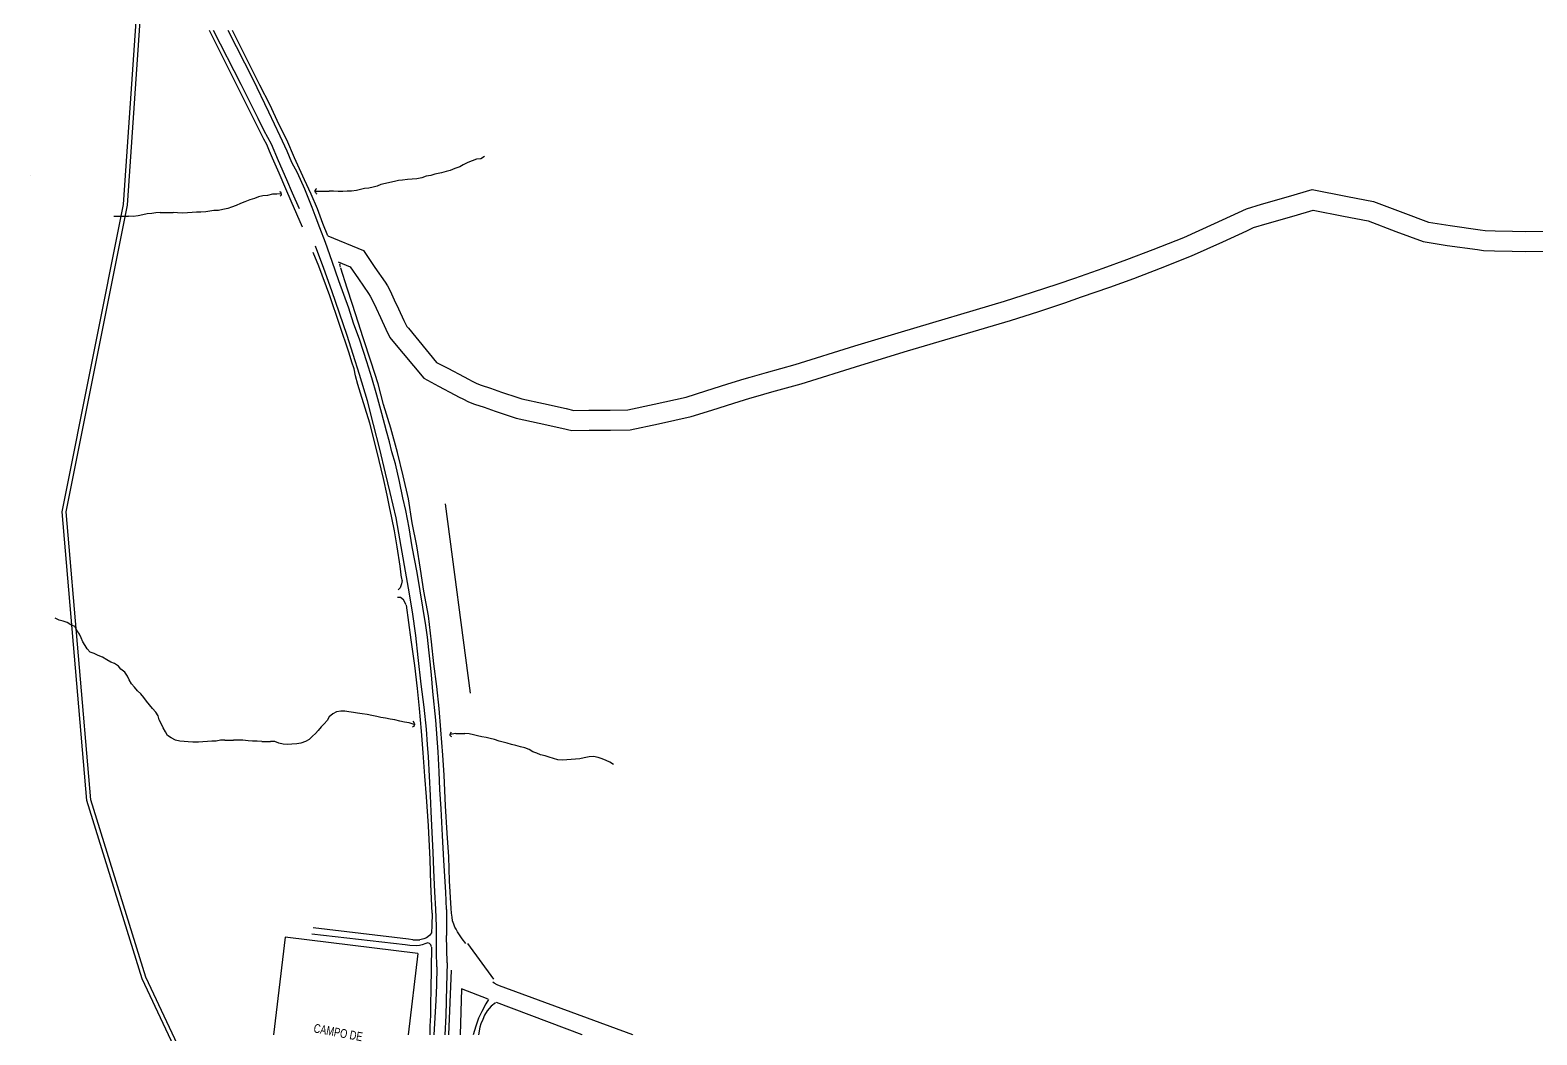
# Model space of a CAD drawing. Header units: millimetres. Extents: x 583 to 26013, y 350 to 21391.
# Drawn here: x 9091 to 9841, y 15384 to 15884 of the extents above; entities that cross this region are included whole.
import ezdxf
from ezdxf.enums import TextEntityAlignment as Align

# ---------------------------------------------------------------- set-up
doc = ezdxf.new("R2010")
doc.units = ezdxf.units.MM
for name, color, linetype in [('105-QUADRAS_ESTRADAS', 80, 'Continuous'), ('110-CERCA_DE_ARAME', 10, 'Continuous'), ('115-PONTES_E_VIADUTO', 210, 'Continuous'), ('145-', 130, 'Continuous'), ('RIOS', 140, 'Continuous')]:
    doc.layers.add(name, color=color, linetype=linetype)
doc.styles.add('EU', font='arial.ttf', dxfattribs={"height": 10})

msp = doc.modelspace()

# ---------------------------------------------------------------- linework, layer by layer
at = {"color": 0, "linetype": 'Continuous'}
for points in [[(9239.37718, 15781.66135), (9257.10109, 15774.33004), (9262.85742, 15765.90374), (9267.89054, 15758.53612), (9269.10407, 15756.75972), (9270.42052, 15754.19996), (9272.46728, 15749.79713), (9274.58846, 15745.23425), (9277.28126, 15739.44173), (9278.68116, 15736.56439), (9279.45603, 15735.62918), (9293.53885, 15718.63211), (9299.07884, 15715.71809), (9307.26336, 15711.41306), (9309.47928, 15710.24749), (9311.18172, 15709.35201), (9313.5499, 15708.10635), (9315.63601, 15707.33292), (9320.30992, 15705.75964), (9325.87396, 15703.88673), (9333.87157, 15701.19465), (9335.87449, 15700.52045), (9346.66364, 15698.1302), (9358.01417, 15695.61558), (9361.87041, 15694.76126), (9369.3443, 15694.83302), (9379.97213, 15694.93508), (9388.7332, 15695.0192), (9401.83046, 15697.86105), (9417.68149, 15701.30042), (9427.55579, 15704.44068), (9438.4385, 15707.90164), (9446.53719, 15710.47721), (9449.66782, 15711.36012), (9457.73565, 15713.58504), (9472.06711, 15717.53733), (9501.71458, 15726.81701), (9524.95558, 15733.93079), (9576.17212, 15749.07985), (9590.11945, 15753.54354), (9602.95303, 15757.75312), (9611.25518, 15760.63994), (9625.23924, 15765.50247), (9637.1139, 15769.83339), (9650.20458, 15774.87469), (9665.37532, 15780.82131), (9680.67439, 15787.80407), (9692.60281, 15793.2484), (9696.67442, 15795.10675), (9704.15297, 15797.30902), (9717.49244, 15801.23721), (9729.23882, 15804.69626), (9746.83127, 15801.26135), (9759.85096, 15798.71927), (9774.50743, 15793.22689), (9787.14205, 15788.49217), (9797.9368, 15786.71225), (9812.90088, 15784.68257), (9815.35291, 15784.34999), (9820.31448, 15784.18233), (9829.07493, 15783.97528), (9835.65068, 15783.81986), (9844.89985, 15783.91919)], [(9244.52744, 15768.70927), (9250.52493, 15766.22847), (9254.60023, 15760.26293), (9259.63335, 15752.8953), (9260.49582, 15751.63279), (9261.43649, 15749.80372), (9263.39924, 15745.58162), (9265.52041, 15741.01874), (9268.25043, 15735.14616), (9270.21448, 15731.1093), (9271.75571, 15729.24913), (9287.11412, 15710.71251), (9294.42358, 15706.86775), (9302.60811, 15702.56271), (9304.82403, 15701.39714), (9306.52646, 15700.50167), (9309.46711, 15698.9549), (9312.30198, 15697.90386), (9317.11971, 15696.28216), (9322.68374, 15694.40925), (9330.68136, 15691.71717), (9333.19026, 15690.87265), (9344.50066, 15688.36692), (9355.85119, 15685.8523), (9360.82343, 15684.75074), (9369.44032, 15684.83348), (9380.06815, 15684.93554), (9389.85306, 15685.0295), (9403.95092, 15688.08846), (9420.26278, 15691.62781), (9430.58646, 15694.91099), (9441.46917, 15698.37195), (9449.41047, 15700.89747), (9452.35427, 15701.72768), (9460.39418, 15703.9449), (9474.89076, 15707.94273), (9504.67158, 15717.26415), (9527.83725, 15724.35487), (9579.11471, 15739.52196), (9593.2019, 15744.03041), (9606.1538, 15748.27879), (9614.53949, 15751.19466), (9628.5948, 15756.08196), (9640.62428, 15760.46935), (9653.82623, 15765.5535), (9669.27902, 15771.61068), (9684.82653, 15778.70683), (9696.75495, 15784.15116), (9700.1805, 15785.71465), (9706.97781, 15787.71631), (9720.31729, 15791.64449), (9729.7202, 15794.41344), (9744.91496, 15791.44668), (9757.11954, 15789.06375), (9770.99832, 15783.8628), (9784.54944, 15778.78463), (9796.45102, 15776.82221), (9811.55682, 15774.77331), (9814.50987, 15774.37277), (9820.02747, 15774.18632), (9828.83865, 15773.97807), (9835.58622, 15773.81859), (9845.19971, 15773.92184)]]:
    msp.add_lwpolyline(points, dxfattribs=at)
at = {"layer": '105-QUADRAS_ESTRADAS', "color": 0, "linetype": 'Continuous'}
for p, q in [((9207.51551, 15829.70241), (9180.41551, 15883.90241)), ((9196.31551, 15857.00241), (9182.51551, 15883.90241)), ((9182.71551, 15883.80241), (9182.61551, 15883.90241)), ((9202.21551, 15859.50241), (9189.81551, 15883.80241)), ((9199.01551, 15869.60241), (9191.91551, 15883.80241)), ((9205.61551, 15856.60241), (9199.01551, 15869.60241)), ((9204.71551, 15840.10241), (9196.31551, 15857.00241)), ((9210.01551, 15843.10241), (9202.21551, 15859.50241)), ((9210.61551, 15846.70241), (9205.61551, 15856.60241)), ((9215.01551, 15837.20241), (9210.61551, 15846.70241)), ((9207.71551, 15833.90241), (9204.71551, 15840.10241)), ((9215.61551, 15831.20241), (9210.01551, 15843.10241)), ((9211.31551, 15827.20241), (9207.71551, 15833.90241)), ((9219.01551, 15829.40241), (9215.01551, 15837.20241)), ((9219.11551, 15823.80241), (9215.61551, 15831.20241)), ((9209.01551, 15827.00241), (9207.51551, 15829.70241)), ((9210.41551, 15823.70241), (9209.01551, 15827.00241)), ((9211.91551, 15820.20241), (9210.41551, 15823.70241)), ((9214.81551, 15819.00241), (9211.31551, 15827.20241)), ((9222.81551, 15820.40241), (9219.01551, 15829.40241)), ((9221.51551, 15818.20241), (9219.11551, 15823.80241)), ((9215.21551, 15812.80241), (9211.91551, 15820.20241)), ((9218.91551, 15809.50241), (9214.81551, 15819.00241)), ((9224.31551, 15813.00241), (9221.51551, 15818.20241)), ((9227.71551, 15809.50241), (9222.81551, 15820.40241)), ((9218.51551, 15805.00241), (9215.21551, 15812.80241)), ((9221.81551, 15802.80241), (9218.91551, 15809.50241)), ((9228.01551, 15804.80241), (9224.31551, 15813.00241)), ((9231.01551, 15802.40241), (9227.71551, 15809.50241)), ((9221.11551, 15798.90241), (9218.51551, 15805.00241)), ((9225.21551, 15795.00241), (9221.81551, 15802.80241)), ((9231.51551, 15795.80241), (9228.01551, 15804.80241)), ((9234.31551, 15795.00241), (9231.01551, 15802.40241)), ((9226.81551, 15786.00241), (9221.11551, 15798.90241)), ((9233.11551, 15791.80241), (9231.51551, 15795.80241)), ((9236.81551, 15787.70241), (9234.31551, 15795.00241)), ((9235.41551, 15785.60241), (9233.11551, 15791.80241)), ((9239.37718, 15781.66135), (9236.81551, 15787.70241)), ((9238.21551, 15778.30241), (9235.41551, 15785.60241)), ((9234.91551, 15766.60241), (9232.11551, 15773.30241)), ((9237.31551, 15765.40241), (9233.21551, 15776.40241)), ((9241.51551, 15768.90241), (9238.21551, 15778.30241)), ((9240.31551, 15751.80241), (9234.91551, 15766.60241)), ((9241.41551, 15754.20241), (9237.31551, 15765.40241)), ((9244.81551, 15759.20241), (9241.51551, 15768.90241)), ((9245.31551, 15767.70241), (9245.31551, 15767.30241)), ((9245.71551, 15766.10241), (9245.31551, 15767.30241)), ((9249.01551, 15755.60241), (9245.81551, 15765.60241)), ((9249.91551, 15745.70241), (9244.81551, 15759.20241)), ((9250.01551, 15723.30241), (9240.31551, 15751.80241)), ((9245.21551, 15743.10241), (9241.41551, 15754.20241)), ((9251.61551, 15747.40241), (9249.01551, 15755.60241)), ((9249.01551, 15732.10241), (9245.21551, 15743.10241)), ((9252.21551, 15738.20241), (9249.91551, 15745.70241)), ((9254.41551, 15738.60241), (9251.61551, 15747.40241)), ((9255.31551, 15729.70241), (9252.21551, 15738.20241)), ((9257.01551, 15730.90241), (9254.41551, 15738.60241)), ((9252.01551, 15722.60241), (9249.01551, 15732.10241)), ((9258.71551, 15718.90241), (9255.31551, 15729.70241)), ((9261.01551, 15718.80241), (9257.01551, 15730.90241)), ((9251.31551, 15718.70241), (9250.01551, 15723.30241)), ((9252.41551, 15715.40241), (9251.31551, 15718.70241)), ((9255.21551, 15712.60241), (9252.01551, 15722.60241)), ((9261.21551, 15710.90241), (9258.71551, 15718.90241)), ((9264.41551, 15707.90241), (9261.01551, 15718.80241)), ((9253.21551, 15711.90241), (9252.41551, 15715.40241)), ((9254.31551, 15707.70241), (9253.21551, 15711.90241)), ((9259.11551, 15699.50241), (9255.21551, 15712.60241)), ((9255.61551, 15703.40241), (9254.31551, 15707.70241)), ((9263.71551, 15702.40241), (9261.21551, 15710.90241)), ((9267.11551, 15697.70241), (9264.41551, 15707.90241)), ((9260.21551, 15688.40241), (9255.61551, 15703.40241)), ((9262.11551, 15687.80241), (9259.11551, 15699.50241)), ((9266.21551, 15693.20241), (9263.71551, 15702.40241)), ((9270.81551, 15685.90241), (9267.11551, 15697.70241)), ((9268.61551, 15684.40241), (9266.21551, 15693.20241)), ((9263.81551, 15674.70241), (9260.21551, 15688.40241)), ((9265.21551, 15675.50241), (9262.11551, 15687.80241)), ((9270.11551, 15679.10241), (9268.61551, 15684.40241)), ((9274.01551, 15673.80241), (9270.81551, 15685.90241)), ((9267.01551, 15660.90241), (9263.81551, 15674.70241)), ((9268.01551, 15663.50241), (9265.21551, 15675.50241)), ((9271.31551, 15674.20241), (9270.11551, 15679.10241)), ((9273.01551, 15668.20241), (9271.31551, 15674.20241)), ((9276.81551, 15662.20241), (9274.01551, 15673.80241)), ((9275.01551, 15659.40241), (9273.01551, 15668.20241)), ((9268.91551, 15652.50241), (9267.01551, 15660.90241)), ((9270.41551, 15653.80241), (9268.01551, 15663.50241)), ((9276.71551, 15651.30241), (9275.01551, 15659.40241)), ((9279.51551, 15650.70241), (9276.81551, 15662.20241)), ((9270.11551, 15646.70241), (9268.91551, 15652.50241)), ((9273.31551, 15641.30241), (9270.41551, 15653.80241)), ((9278.21551, 15645.00241), (9276.71551, 15651.30241)), ((9271.21551, 15641.20241), (9270.11551, 15646.70241)), ((9279.81551, 15636.30241), (9278.21551, 15645.00241)), ((9281.41551, 15638.80241), (9279.51551, 15650.70241)), ((9272.51551, 15634.80241), (9271.21551, 15641.20241)), ((9274.71551, 15633.70241), (9273.31551, 15641.30241)), ((9281.31551, 15626.80241), (9279.81551, 15636.30241)), ((9283.71551, 15627.30241), (9281.41551, 15638.80241)), ((9273.81551, 15626.90241), (9272.51551, 15634.80241)), ((9276.41551, 15624.20241), (9274.71551, 15633.70241)), ((9275.41551, 15617.30241), (9273.81551, 15626.90241)), ((9278.01551, 15614.80241), (9276.41551, 15624.20241)), ((9283.81551, 15614.00241), (9281.31551, 15626.80241)), ((9285.51551, 15615.80241), (9283.71551, 15627.30241)), ((9276.11551, 15611.60241), (9275.41551, 15617.30241)), ((9279.61551, 15606.30241), (9278.01551, 15614.80241)), ((9288.11551, 15587.70241), (9283.81551, 15614.00241)), ((9287.21551, 15604.80241), (9285.51551, 15615.80241)), ((9275.41551, 15606.50241), (9274.31551, 15605.50241)), ((9276.11551, 15608.40241), (9275.41551, 15606.50241)), ((9276.31551, 15610.10241), (9276.11551, 15608.40241)), ((9276.31551, 15610.10241), (9276.21551, 15611.40241)), ((9281.51551, 15594.50241), (9279.61551, 15606.30241)), ((9275.51551, 15601.60241), (9274.11551, 15601.70241)), ((9277.11551, 15600.40241), (9275.51551, 15601.60241)), ((9278.31551, 15597.90241), (9277.11551, 15600.40241)), ((9289.41551, 15592.50241), (9287.21551, 15604.80241)), ((9280.81551, 15580.60241), (9278.51551, 15597.80241)), ((9283.11551, 15582.70241), (9281.51551, 15594.50241)), ((9290.91551, 15579.60241), (9289.41551, 15592.50241)), ((9288.91551, 15581.80241), (9288.11551, 15587.70241)), ((9282.61551, 15567.80241), (9280.81551, 15580.60241)), ((9284.31551, 15571.80241), (9283.11551, 15582.70241)), ((9289.71551, 15575.60241), (9288.91551, 15581.80241)), ((9292.21551, 15568.60241), (9290.91551, 15579.60241)), ((9285.91551, 15558.50241), (9284.31551, 15571.80241)), ((9290.31551, 15569.60241), (9289.71551, 15575.60241)), ((9290.91551, 15563.10241), (9290.31551, 15569.60241)), ((9293.71551, 15557.40241), (9292.21551, 15568.60241)), ((9284.01551, 15556.30241), (9282.61551, 15567.80241)), ((9291.61551, 15554.90241), (9290.91551, 15563.10241)), ((9285.01551, 15546.40241), (9284.01551, 15556.30241)), ((9287.31551, 15547.10241), (9285.91551, 15558.50241)), ((9293.21551, 15540.60241), (9291.61551, 15554.90241)), ((9294.81551, 15546.40241), (9293.71551, 15557.40241)), ((9286.01551, 15535.10241), (9285.01551, 15546.40241)), ((9288.51551, 15536.10241), (9287.31551, 15547.10241)), ((9295.61551, 15535.80241), (9294.81551, 15546.40241)), ((9294.31551, 15524.80241), (9293.21551, 15540.60241)), ((9286.81551, 15524.30241), (9286.01551, 15535.10241)), ((9289.01551, 15528.50241), (9288.51551, 15536.10241)), ((9296.61551, 15523.10241), (9295.61551, 15535.80241)), ((9287.71551, 15512.70241), (9286.81551, 15524.30241)), ((9289.41551, 15522.40241), (9289.01551, 15528.50241)), ((9294.81551, 15514.90241), (9294.31551, 15524.80241)), ((9289.91551, 15512.70241), (9289.41551, 15522.40241)), ((9297.21551, 15513.20241), (9296.61551, 15523.10241)), ((9288.51551, 15502.50241), (9287.71551, 15512.70241)), ((9290.41551, 15503.10241), (9289.91551, 15512.70241)), ((9295.11551, 15506.10241), (9294.81551, 15514.90241)), ((9298.01551, 15498.00241), (9297.21551, 15513.20241)), ((9289.41551, 15488.00241), (9288.51551, 15502.50241)), ((9290.81551, 15495.20241), (9290.41551, 15503.10241)), ((9295.71551, 15496.50241), (9295.11551, 15506.10241)), ((9291.31551, 15484.70241), (9290.81551, 15495.20241)), ((9296.41551, 15483.10241), (9295.71551, 15496.50241)), ((9298.71551, 15484.30241), (9298.01551, 15498.00241)), ((9290.31551, 15471.30241), (9289.41551, 15488.00241)), ((9291.81551, 15474.90241), (9291.31551, 15484.70241)), ((9297.11551, 15470.70241), (9296.41551, 15483.10241)), ((9299.61551, 15472.50241), (9298.71551, 15484.30241)), ((9290.61551, 15458.90241), (9290.31551, 15471.30241)), ((9292.11551, 15466.00241), (9291.81551, 15474.90241)), ((9300.01551, 15460.60241), (9299.61551, 15472.50241)), ((9292.71551, 15455.10241), (9292.11551, 15466.00241)), ((9298.11551, 15454.90241), (9297.11551, 15470.70241)), ((9291.31551, 15444.60241), (9290.61551, 15458.90241)), ((9300.81551, 15446.80241), (9300.01551, 15460.60241)), ((9293.21551, 15446.50241), (9292.71551, 15455.10241)), ((9298.41551, 15446.40241), (9298.11551, 15454.90241)), ((9291.31551, 15444.60241), (9291.21551, 15438.40241)), ((9293.41551, 15438.10241), (9293.21551, 15446.50241)), ((9298.41551, 15446.40241), (9298.41551, 15433.40241)), ((9300.91551, 15444.50241), (9300.81551, 15446.80241)), ((9301.21551, 15442.60241), (9300.91551, 15444.50241)), ((9301.51551, 15440.70241), (9301.21551, 15442.60241)), ((9277.91551, 15428.80241), (9231.41551, 15434.10241)), ((9279.51551, 15431.50241), (9232.01551, 15437.20241)), ((9290.91551, 15434.80241), (9289.91551, 15433.40241)), ((9291.21551, 15438.40241), (9290.91551, 15434.80241)), ((9293.41551, 15432.40241), (9293.41551, 15438.10241)), ((9302.11551, 15439.00241), (9301.51551, 15440.70241)), ((9302.61551, 15437.60241), (9302.11551, 15439.00241)), ((9303.21551, 15436.60241), (9302.61551, 15437.60241)), ((9303.91551, 15435.20241), (9303.21551, 15436.60241)), ((9305.21551, 15433.30241), (9303.91551, 15435.20241)), ((9218.11551, 15432.50241), (9212.31551, 15384.00241)), ((9284.11551, 15424.50241), (9218.11551, 15432.50241)), ((9280.11551, 15428.50241), (9277.91551, 15428.80241)), ((9281.61551, 15431.30241), (9279.51551, 15431.50241)), ((9283.31551, 15428.30241), (9280.11551, 15428.50241)), ((9281.61551, 15431.30241), (9285.11551, 15431.30241)), ((9285.01551, 15428.40241), (9283.31551, 15428.30241)), ((9286.41551, 15428.80241), (9285.01551, 15428.40241)), ((9287.11551, 15431.70241), (9285.11551, 15431.30241)), ((9288.21551, 15429.40241), (9286.41551, 15428.80241)), ((9288.51551, 15432.30241), (9287.11551, 15431.70241)), ((9289.21551, 15429.70241), (9288.21551, 15429.40241)), ((9289.91551, 15433.40241), (9288.51551, 15432.30241)), ((9290.01551, 15429.50241), (9289.21551, 15429.70241)), ((9290.71551, 15428.80241), (9290.01551, 15429.50241)), ((9291.01551, 15427.70241), (9290.71551, 15428.80241)), ((9291.01551, 15427.60241), (9290.71551, 15406.50241)), ((9293.51551, 15425.10241), (9293.41551, 15432.40241)), ((9298.71551, 15419.80241), (9298.41551, 15433.40241)), ((9306.21551, 15431.80241), (9305.21551, 15433.30241)), ((9308.01551, 15429.40241), (9306.21551, 15431.80241)), ((9284.11551, 15424.50241), (9279.31551, 15384.00241)), ((9293.61551, 15417.80241), (9293.51551, 15425.10241)), ((9298.71551, 15419.80241), (9298.41551, 15408.10241)), ((9293.61551, 15417.80241), (9293.41551, 15408.70241)), ((9300.81551, 15416.20241), (9299.41551, 15384.00241)), ((9290.71551, 15406.50241), (9290.51551, 15399.30241)), ((9293.41551, 15408.70241), (9293.11551, 15401.00241)), ((9298.41551, 15408.10241), (9298.11551, 15393.60241)), ((9322.21551, 15409.70241), (9321.51551, 15410.10241)), ((9323.61551, 15408.90241), (9322.21551, 15409.70241)), ((9324.81551, 15408.40241), (9323.61551, 15408.90241)), ((9391.11551, 15384.00241), (9324.81551, 15408.40241)), ((9290.51551, 15399.30241), (9290.41551, 15393.60241)), ((9293.11551, 15401.00241), (9292.21551, 15384.00241)), ((9318.01551, 15399.40241), (9316.01551, 15395.60241)), ((9319.31551, 15401.60241), (9318.01551, 15399.40241)), ((9320.61551, 15398.30241), (9318.61551, 15395.90241)), ((9322.91551, 15399.90241), (9320.61551, 15398.30241)), ((9290.41551, 15393.60241), (9290.21551, 15388.30241)), ((9298.11551, 15393.60241), (9297.61551, 15384.00241)), ((9314.31551, 15392.30241), (9313.01551, 15388.30241)), ((9316.01551, 15395.60241), (9314.31551, 15392.30241)), ((9315.51551, 15389.50241), (9315.11551, 15387.70241)), ((9316.51551, 15391.60241), (9315.51551, 15389.50241)), ((9317.31551, 15393.70241), (9316.51551, 15391.60241)), ((9318.61551, 15395.90241), (9317.31551, 15393.70241)), ((9290.21551, 15388.30241), (9290.11551, 15384.00241)), ((9290.11551, 15384.10241), (9290.11551, 15384.00241)), ((9313.01551, 15388.30241), (9311.71551, 15384.00241)), ((9315.11551, 15387.70241), (9314.41551, 15384.00241)), ((9391.61551, 15384.00241), (9391.61551, 15384.00241))]:
    msp.add_line(p, q, dxfattribs=at)
at = {"layer": '110-CERCA_DE_ARAME', "color": 0, "linetype": 'Continuous'}
for p, q in [((9310.31551, 15554.00241), (9298.01551, 15648.30241)), ((9322.01551, 15411.60241), (9309.11551, 15429.50241)), ((9305.91551, 15406.80241), (9305.21551, 15384.00241)), ((9319.21551, 15401.70241), (9305.91551, 15406.80241)), ((9365.91551, 15384.00241), (9323.31551, 15400.00241)), ((9366.21551, 15384.00241), (9366.21551, 15384.00241))]:
    msp.add_line(p, q, dxfattribs=at)
at = {"layer": '115-PONTES_E_VIADUTO', "color": 0, "linetype": 'Continuous'}
for p, q in [((9216.01551, 15803.30241), (9215.51551, 15803.60241)), ((9215.91551, 15801.70241), (9215.71551, 15801.40241)), ((9216.11551, 15801.90241), (9215.91551, 15801.70241)), ((9216.11551, 15802.90241), (9216.01551, 15803.30241)), ((9216.21551, 15802.60241), (9216.11551, 15802.90241)), ((9216.21551, 15802.30241), (9216.11551, 15801.90241)), ((9216.21551, 15802.60241), (9216.21551, 15802.30241)), ((9233.41551, 15804.90241), (9233.11551, 15804.40241)), ((9233.11551, 15803.70241), (9233.11551, 15804.40241)), ((9233.21551, 15803.20241), (9233.11551, 15803.70241)), ((9233.51551, 15802.80241), (9233.21551, 15803.20241)), ((9233.81551, 15805.20241), (9233.41551, 15804.90241)), ((9233.81551, 15802.50241), (9233.51551, 15802.80241)), ((9234.11551, 15802.40241), (9233.81551, 15802.50241)), ((9282.41551, 15539.40241), (9281.91551, 15540.10241)), ((9282.51551, 15538.80241), (9282.41551, 15539.40241)), ((9282.51551, 15538.80241), (9282.51551, 15538.20241)), ((9281.71551, 15537.30241), (9281.51551, 15537.10241)), ((9282.01551, 15537.50241), (9281.71551, 15537.30241)), ((9282.31551, 15538.00241), (9282.01551, 15537.50241)), ((9282.51551, 15538.20241), (9282.31551, 15538.00241)), ((9300.41551, 15534.10241), (9300.21551, 15533.60241)), ((9300.31551, 15533.00241), (9300.21551, 15533.60241)), ((9300.71551, 15532.40241), (9300.31551, 15533.00241)), ((9300.81551, 15534.60241), (9300.41551, 15534.10241)), ((9301.11551, 15532.20241), (9300.71551, 15532.40241))]:
    msp.add_line(p, q, dxfattribs=at)
at = {"layer": '145-', "color": 0, "linetype": 'Continuous'}
for p, q in [((9305.01551, 15816.00241), (9302.51551, 15815.20241)), ((9306.81551, 15817.00241), (9305.01551, 15816.00241)), ((9309.01551, 15818.10241), (9306.81551, 15817.00241)), ((9311.21551, 15819.00241), (9309.01551, 15818.10241)), ((9313.41551, 15819.70241), (9311.21551, 15819.00241)), ((9315.61551, 15819.90241), (9313.41551, 15819.70241)), ((9317.31551, 15821.10241), (9315.61551, 15819.90241)), ((9091.21551, 15811.60241), (9091.21551, 15811.60241)), ((9272.51551, 15808.70241), (9270.31551, 15808.10241)), ((9274.51551, 15809.10241), (9272.51551, 15808.70241)), ((9276.61551, 15809.30241), (9274.51551, 15809.10241)), ((9279.01551, 15809.60241), (9276.61551, 15809.30241)), ((9281.41551, 15809.80241), (9279.01551, 15809.60241)), ((9283.61551, 15810.00241), (9281.41551, 15809.80241)), ((9286.11551, 15810.50241), (9283.61551, 15810.00241)), ((9288.31551, 15811.30241), (9286.11551, 15810.50241)), ((9290.61551, 15811.60241), (9288.31551, 15811.30241)), ((9292.71551, 15812.30241), (9290.61551, 15811.60241)), ((9295.91551, 15813.00241), (9292.71551, 15812.30241)), ((9298.21551, 15813.70241), (9295.91551, 15813.00241)), ((9300.21551, 15814.20241), (9298.21551, 15813.70241)), ((9302.51551, 15815.20241), (9300.21551, 15814.20241)), ((9204.91551, 15801.00241), (9202.81551, 15800.20241)), ((9207.01551, 15801.50241), (9204.91551, 15801.00241)), ((9209.41551, 15801.70241), (9207.01551, 15801.50241)), ((9211.81551, 15802.40241), (9209.41551, 15801.70241)), ((9214.01551, 15802.30241), (9211.81551, 15802.40241)), ((9216.21551, 15802.60241), (9214.01551, 15802.30241)), ((9233.11551, 15803.90241), (9240.11551, 15803.90241)), ((9242.21551, 15803.80241), (9240.11551, 15803.90241)), ((9244.51551, 15803.70241), (9242.21551, 15803.80241)), ((9246.81551, 15803.70241), (9244.51551, 15803.70241)), ((9249.01551, 15803.90241), (9246.81551, 15803.70241)), ((9251.11551, 15803.90241), (9249.01551, 15803.90241)), ((9253.71551, 15804.20241), (9251.11551, 15803.90241)), ((9255.71551, 15804.70241), (9253.71551, 15804.20241)), ((9257.71551, 15805.10241), (9255.71551, 15804.70241)), ((9259.81551, 15805.30241), (9257.71551, 15805.10241)), ((9261.91551, 15805.90241), (9259.81551, 15805.30241)), ((9263.91551, 15806.40241), (9261.91551, 15805.90241)), ((9265.81551, 15807.10241), (9263.91551, 15806.40241)), ((9268.01551, 15807.70241), (9265.81551, 15807.10241)), ((9270.31551, 15808.10241), (9268.01551, 15807.70241)), ((9178.61551, 15793.60241), (9176.11551, 15793.40241)), ((9180.71551, 15793.90241), (9178.61551, 15793.60241)), ((9182.71551, 15794.30241), (9180.71551, 15793.90241)), ((9184.91551, 15794.30241), (9182.71551, 15794.30241)), ((9187.11551, 15794.70241), (9184.91551, 15794.30241)), ((9189.61551, 15795.30241), (9187.11551, 15794.70241)), ((9191.51551, 15795.90241), (9189.61551, 15795.30241)), ((9193.81551, 15796.80241), (9191.51551, 15795.90241)), ((9195.91551, 15797.70241), (9193.81551, 15796.80241)), ((9198.11551, 15798.60241), (9195.91551, 15797.70241)), ((9200.51551, 15799.50241), (9198.11551, 15798.60241)), ((9202.81551, 15800.20241), (9200.51551, 15799.50241)), ((9132.81551, 15791.40241), (9140.11551, 15791.40241)), ((9142.41551, 15791.30241), (9140.11551, 15791.40241)), ((9144.91551, 15791.50241), (9142.41551, 15791.30241)), ((9147.31551, 15792.00241), (9144.91551, 15791.50241)), ((9149.51551, 15792.50241), (9147.31551, 15792.00241)), ((9151.71551, 15792.80241), (9149.51551, 15792.50241)), ((9153.81551, 15793.00241), (9151.71551, 15792.80241)), ((9156.01551, 15793.20241), (9153.81551, 15793.00241)), ((9156.01551, 15793.20241), (9162.41551, 15793.20241)), ((9164.51551, 15793.00241), (9162.41551, 15793.20241)), ((9166.81551, 15792.90241), (9164.51551, 15793.00241)), ((9169.51551, 15793.10241), (9166.81551, 15792.90241)), ((9171.91551, 15793.30241), (9169.51551, 15793.10241)), ((9174.01551, 15793.40241), (9171.91551, 15793.30241)), ((9176.11551, 15793.40241), (9174.01551, 15793.40241)), ((9105.61551, 15590.30241), (9103.71551, 15591.30241)), ((9107.61551, 15589.90241), (9105.61551, 15590.30241)), ((9109.61551, 15589.20241), (9107.61551, 15589.90241)), ((9111.41551, 15588.00241), (9109.61551, 15589.20241)), ((9113.41551, 15587.20241), (9111.41551, 15588.00241)), ((9114.61551, 15585.10241), (9113.41551, 15587.20241)), ((9115.81551, 15583.40241), (9114.61551, 15585.10241)), ((9116.61551, 15581.50241), (9115.81551, 15583.40241)), ((9117.41551, 15579.60241), (9116.61551, 15581.50241)), ((9118.61551, 15577.80241), (9117.41551, 15579.60241)), ((9119.61551, 15576.00241), (9118.61551, 15577.80241)), ((9121.11551, 15574.50241), (9119.61551, 15576.00241)), ((9123.01551, 15573.80241), (9121.11551, 15574.50241)), ((9125.11551, 15572.80241), (9123.01551, 15573.80241)), ((9127.21551, 15571.90241), (9125.11551, 15572.80241)), ((9129.41551, 15570.60241), (9127.21551, 15571.90241)), ((9131.31551, 15569.50241), (9129.41551, 15570.60241)), ((9133.21551, 15568.80241), (9131.31551, 15569.50241)), ((9135.11551, 15567.40241), (9133.21551, 15568.80241)), ((9136.41551, 15565.90241), (9135.11551, 15567.40241)), ((9138.31551, 15564.40241), (9136.41551, 15565.90241)), ((9139.71551, 15562.50241), (9138.31551, 15564.40241)), ((9140.51551, 15560.60241), (9139.71551, 15562.50241)), ((9141.61551, 15558.70241), (9140.51551, 15560.60241)), ((9143.11551, 15557.00241), (9141.61551, 15558.70241)), ((9144.71551, 15555.20241), (9143.11551, 15557.00241)), ((9146.31551, 15553.70241), (9144.71551, 15555.20241)), ((9147.81551, 15551.90241), (9146.31551, 15553.70241)), ((9149.11551, 15550.10241), (9147.81551, 15551.90241)), ((9150.61551, 15548.20241), (9149.11551, 15550.10241)), ((9152.11551, 15546.40241), (9150.61551, 15548.20241)), ((9153.71551, 15544.50241), (9152.11551, 15546.40241)), ((9154.91551, 15542.80241), (9153.71551, 15544.50241)), ((9155.51551, 15540.70241), (9154.91551, 15542.80241)), ((9156.51551, 15538.60241), (9155.51551, 15540.70241)), ((9157.41551, 15536.80241), (9156.51551, 15538.60241)), ((9237.61551, 15538.80241), (9236.01551, 15537.30241)), ((9239.01551, 15540.40241), (9237.61551, 15538.80241)), ((9240.11551, 15542.30241), (9239.01551, 15540.40241)), ((9241.81551, 15543.80241), (9240.11551, 15542.30241)), ((9243.71551, 15544.80241), (9241.81551, 15543.80241)), ((9245.81551, 15545.00241), (9243.71551, 15544.80241)), ((9247.91551, 15545.00241), (9245.81551, 15545.00241)), ((9249.91551, 15544.80241), (9247.91551, 15545.00241)), ((9252.11551, 15544.40241), (9249.91551, 15544.80241)), ((9254.21551, 15544.10241), (9252.11551, 15544.40241)), ((9256.41551, 15543.80241), (9254.21551, 15544.10241)), ((9258.91551, 15543.40241), (9256.41551, 15543.80241)), ((9261.21551, 15542.90241), (9258.91551, 15543.40241)), ((9263.81551, 15542.40241), (9261.21551, 15542.90241)), ((9265.71551, 15541.90241), (9263.81551, 15542.40241)), ((9268.11551, 15541.50241), (9265.71551, 15541.90241)), ((9270.41551, 15541.10241), (9268.11551, 15541.50241)), ((9272.71551, 15540.70241), (9270.41551, 15541.10241)), ((9275.21551, 15540.00241), (9272.71551, 15540.70241)), ((9277.51551, 15539.50241), (9275.21551, 15540.00241)), ((9279.81551, 15539.20241), (9277.51551, 15539.50241)), ((9282.41551, 15538.50241), (9279.81551, 15539.20241)), ((9158.51551, 15534.80241), (9157.41551, 15536.80241)), ((9159.61551, 15533.00241), (9158.51551, 15534.80241)), ((9161.41551, 15531.80241), (9159.61551, 15533.00241)), ((9163.51551, 15530.70241), (9161.41551, 15531.80241)), ((9230.11551, 15531.00241), (9228.31551, 15529.90241)), ((9231.71551, 15532.60241), (9230.11551, 15531.00241)), ((9233.21551, 15533.90241), (9231.71551, 15532.60241)), ((9234.61551, 15535.50241), (9233.21551, 15533.90241)), ((9236.01551, 15537.30241), (9234.61551, 15535.50241)), ((9303.11551, 15533.90241), (9300.31551, 15533.50241)), ((9303.11551, 15533.90241), (9307.51551, 15533.90241)), ((9309.71551, 15533.70241), (9307.51551, 15533.90241)), ((9311.81551, 15533.20241), (9309.71551, 15533.70241)), ((9313.81551, 15532.80241), (9311.81551, 15533.20241)), ((9316.01551, 15532.30241), (9313.81551, 15532.80241)), ((9318.11551, 15531.90241), (9316.01551, 15532.30241)), ((9320.21551, 15531.50241), (9318.11551, 15531.90241)), ((9322.31551, 15530.90241), (9320.21551, 15531.50241)), ((9165.71551, 15530.10241), (9163.51551, 15530.70241)), ((9167.91551, 15529.90241), (9165.71551, 15530.10241)), ((9169.91551, 15529.80241), (9167.91551, 15529.90241)), ((9172.21551, 15529.70241), (9169.91551, 15529.80241)), ((9175.01551, 15529.70241), (9172.21551, 15529.70241)), ((9177.11551, 15529.80241), (9175.01551, 15529.70241)), ((9179.51551, 15530.00241), (9177.11551, 15529.80241)), ((9181.71551, 15530.10241), (9179.51551, 15530.00241)), ((9183.81551, 15530.20241), (9181.71551, 15530.10241)), ((9186.01551, 15530.60241), (9183.81551, 15530.20241)), ((9188.11551, 15530.70241), (9186.01551, 15530.60241)), ((9188.11551, 15530.70241), (9192.51551, 15530.70241)), ((9194.61551, 15530.60241), (9192.51551, 15530.70241)), ((9197.11551, 15530.60241), (9194.61551, 15530.60241)), ((9199.71551, 15530.30241), (9197.11551, 15530.60241)), ((9201.91551, 15530.20241), (9199.71551, 15530.30241)), ((9204.21551, 15530.20241), (9201.91551, 15530.20241)), ((9206.51551, 15530.00241), (9204.21551, 15530.20241)), ((9206.51551, 15530.00241), (9210.81551, 15530.00241)), ((9213.01551, 15529.90241), (9210.81551, 15530.00241)), ((9215.01551, 15529.20241), (9213.01551, 15529.90241)), ((9217.21551, 15528.60241), (9215.01551, 15529.20241)), ((9219.31551, 15528.50241), (9217.21551, 15528.60241)), ((9221.51551, 15528.60241), (9219.31551, 15528.50241)), ((9224.01551, 15528.80241), (9221.51551, 15528.60241)), ((9226.01551, 15529.10241), (9224.01551, 15528.80241)), ((9228.31551, 15529.90241), (9226.01551, 15529.10241)), ((9324.71551, 15530.20241), (9322.31551, 15530.90241)), ((9326.71551, 15529.60241), (9324.71551, 15530.20241)), ((9328.71551, 15529.10241), (9326.71551, 15529.60241)), ((9330.81551, 15528.40241), (9328.71551, 15529.10241)), ((9332.91551, 15528.00241), (9330.81551, 15528.40241)), ((9335.31551, 15527.30241), (9332.91551, 15528.00241)), ((9337.41551, 15526.80241), (9335.31551, 15527.30241)), ((9339.51551, 15525.90241), (9337.41551, 15526.80241)), ((9341.41551, 15524.80241), (9339.51551, 15525.90241)), ((9343.41551, 15524.10241), (9341.41551, 15524.80241)), ((9345.31551, 15523.40241), (9343.41551, 15524.10241)), ((9347.51551, 15522.80241), (9345.31551, 15523.40241)), ((9349.61551, 15522.10241), (9347.51551, 15522.80241)), ((9351.71551, 15521.50241), (9349.61551, 15522.10241)), ((9353.91551, 15520.90241), (9351.71551, 15521.50241)), ((9356.11551, 15520.70241), (9353.91551, 15520.90241)), ((9358.41551, 15520.90241), (9356.11551, 15520.70241)), ((9360.51551, 15521.00241), (9358.41551, 15520.90241)), ((9362.71551, 15521.20241), (9360.51551, 15521.00241)), ((9364.81551, 15521.40241), (9362.71551, 15521.20241)), ((9367.01551, 15521.80241), (9364.81551, 15521.40241)), ((9369.51551, 15522.30241), (9367.01551, 15521.80241)), ((9371.61551, 15522.50241), (9369.51551, 15522.30241)), ((9373.91551, 15522.00241), (9371.61551, 15522.50241)), ((9375.91551, 15521.40241), (9373.91551, 15522.00241)), ((9377.91551, 15520.50241), (9375.91551, 15521.40241)), ((9379.71551, 15519.60241), (9377.91551, 15520.50241)), ((9381.51551, 15518.50241), (9379.71551, 15519.60241))]:
    msp.add_line(p, q, dxfattribs=at)
at = {"layer": 'RIOS', "lineweight": 25, "flags": 128}
for points in [[(9386.21385, 14899.98107), (9373.9692, 14964.20167), (9324.9906, 15028.42228), (9291.31782, 15107.93957), (9242.33922, 15208.87223), (9146.9258, 15411.8848), (9119.37534, 15500.5801), (9107.13069, 15644.318), (9137.74231, 15797.23391), (9146.9258, 15931.81928)], [(9388.1696, 14900.4021), (9375.84548, 14965.03952), (9326.73389, 15029.4345), (9293.13952, 15108.76663), (9244.14398, 15209.73419), (9148.79473, 15412.61024), (9121.3497, 15500.96611), (9109.14762, 15644.20433), (9139.72885, 15796.96843), (9148.96571, 15932.33598)]]:
    msp.add_lwpolyline(points, dxfattribs=at)

# ---------------------------------------------------------------- texts
at = {"lineweight": 25, "style": 'EU', "width": 0.75}
msp.add_text('CAMPO DE', height=4.4, rotation=349.46842707, dxfattribs=at).set_placement((9232.85152, 15389.5576), align=Align.TOP_LEFT)

doc.saveas('drawing.dxf')
